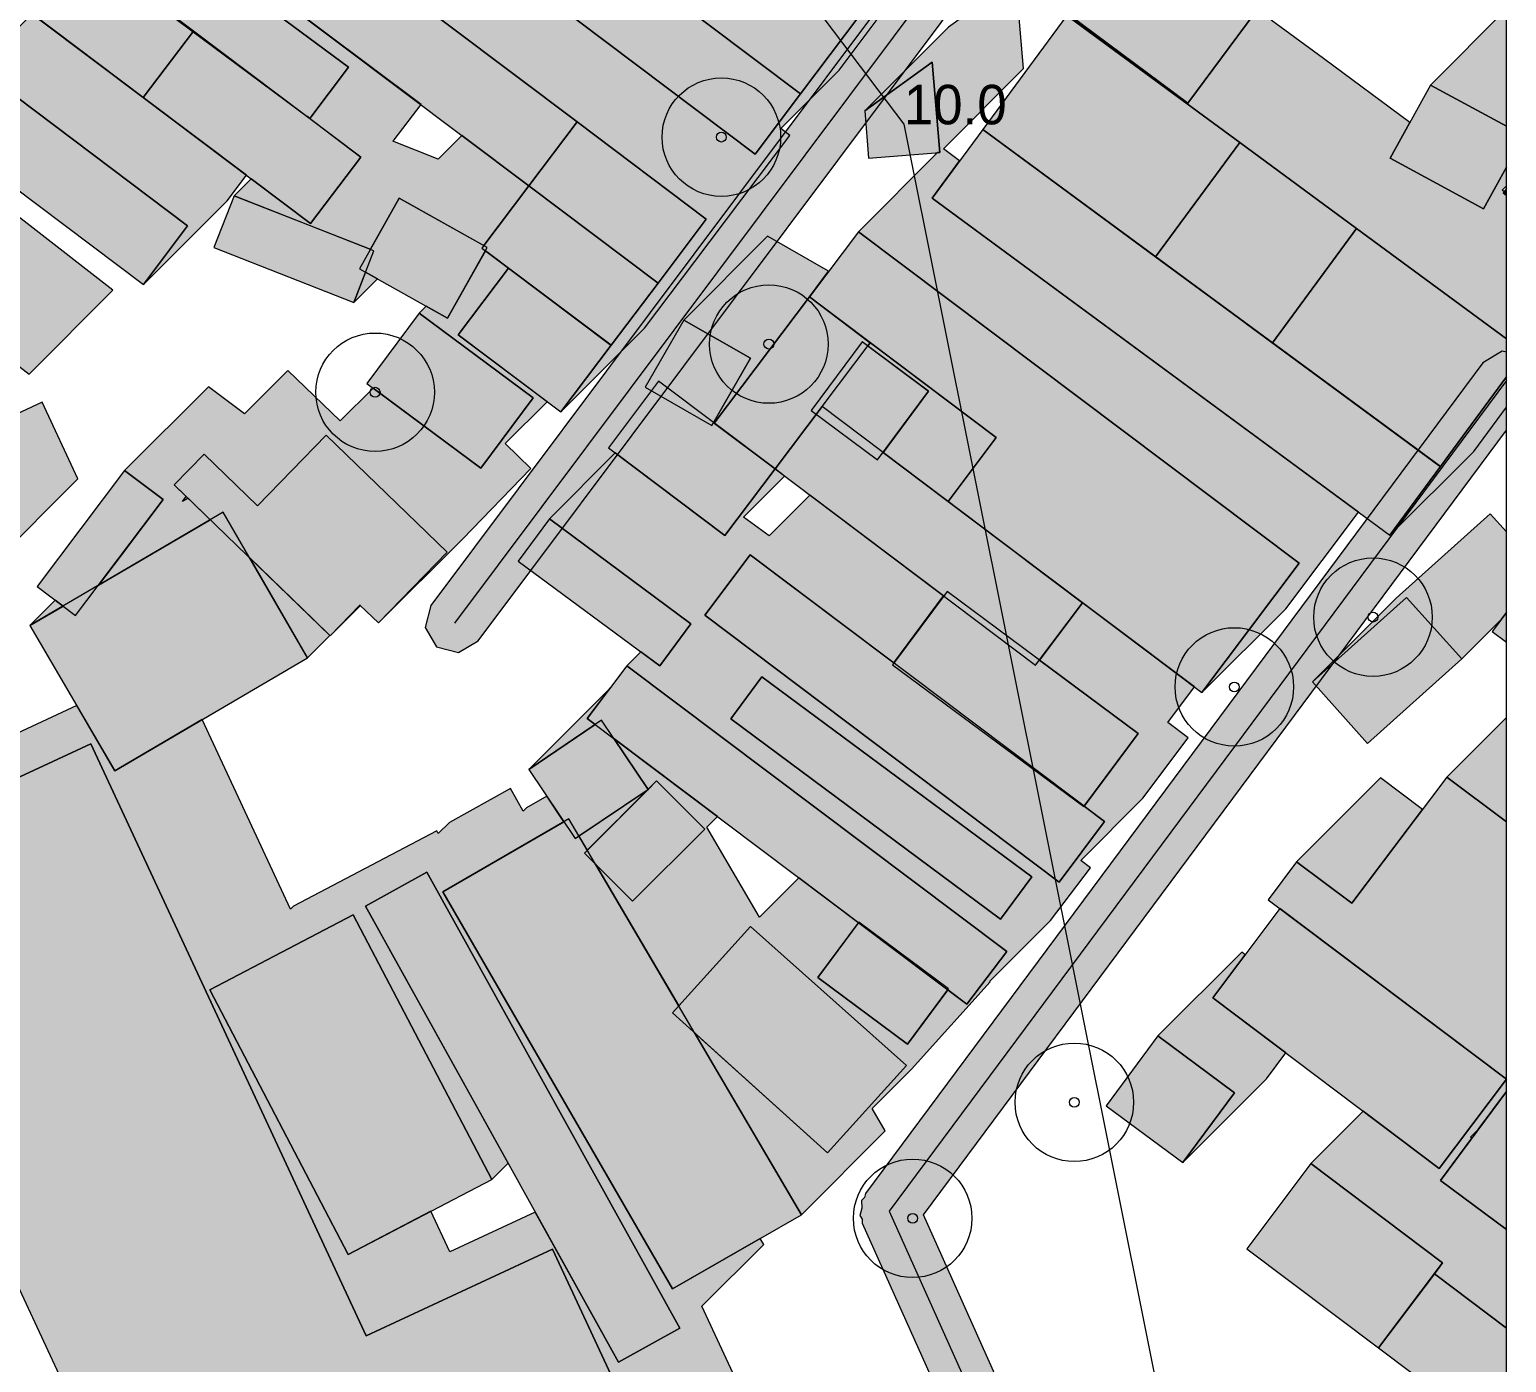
# Model space of a CAD drawing. Header units: metres. Extents: x -3 to 703, y -5 to 753.
# Drawn here: x 623.6 to 698.4, y 493.1 to 560.6 of the extents above; entities that cross this region are included whole.
import ezdxf

# ---------------------------------------------------------------- set-up
doc = ezdxf.new("R2010")
doc.units = ezdxf.units.M
doc.header["$MEASUREMENT"] = 0
for name, color, linetype, lineweight, true_color in [('TPX_BUILDINGS', 7, 'CONTINUOUS', 0, 0x000000), ('TPX_BUILDINGS_HATCH', 7, 'CONTINUOUS', 0, 0xf0f0f0), ('TPX_BUILDINGS_SHADOWS_HATCH', 7, 'CONTINUOUS', 0, 0x000000), ('TPX_BUILDINGS_SHADOWS_OUTLINES', 7, 'CONTINUOUS', 0, 0x000000), ('TPX_FRAME_PROJECT', 7, 'CONTINUOUS', 0, 0x000000), ('TPX_RELIEF_CONTOUR_LINES', 7, 'CONTINUOUS', 0, 0x969696), ('TPX_RELIEF_CONTOUR_LINES_TEXT', 7, 'CONTINUOUS', 0, 0x000000), ('TPX_ROADS_AXES', 7, 'CONTINUOUS', 0, 0x323232), ('TPX_ROADS_CONTOURS', 7, 'CONTINUOUS', 0, 0x646464), ('TPX_ROADS_HATCH', 7, 'CONTINUOUS', 0, 0xc8c8c8), ('TPX_VEGETATION_TREES_INDIVIDUAL', 7, 'CONTINUOUS', 0, 0x136734)]:
    doc.layers.add(name, color=color, linetype=linetype, lineweight=lineweight, true_color=true_color)

# ---------------------------------------------------------------- blocks, each defined once
blk = doc.blocks.new('TREETR003_CR030')
at = {"layer": 'TPX_VEGETATION_TREES_INDIVIDUAL'}
for radius in [3, 0.25]:
    blk.add_circle((0, 0, 0.036), radius, dxfattribs=at)

msp = doc.modelspace()

# ---------------------------------------------------------------- hatches: boundary and pattern name
at = {"layer": 'TPX_BUILDINGS_HATCH'}
for points in [[(649.035, 573.811), (646.027, 569.824), (662.61, 557.326), (665.618, 561.313), (649.035, 573.811)], [(646.027, 569.824), (643.736, 566.78), (660.319, 554.282), (662.61, 557.326), (646.027, 569.824)], [(675.262, 569.971), (672.178, 565.829), (674.407, 564.17), (673.691, 563.193), (682.223, 556.857), (686.023, 561.977), (675.262, 569.971)], [(623.919, 566.507), (621.378, 563.141), (629.34, 557.145), (631.881, 560.511), (623.919, 566.507)], [(638.339, 565.667), (635.907, 562.435), (648.866, 552.672), (651.298, 555.904), (638.339, 565.667)], [(631.772, 564.592), (629.828, 561.982), (637.779, 556.074), (639.722, 558.684), (631.772, 564.592)], [(676.096, 561.304), (671.84, 555.517), (680.581, 549.072), (684.848, 554.869), (676.096, 561.304)], [(631.881, 560.511), (629.34, 557.145), (637.807, 550.764), (640.359, 554.13), (631.881, 560.511)], [(620.976, 558.637), (618.739, 555.661), (629.348, 547.676), (631.585, 550.642), (620.976, 558.637)], [(669.273, 558.933), (665.863, 556.469), (666.062, 554.07), (669.659, 554.366), (669.273, 558.933)], [(694.501, 557.775), (692.465, 554.07), (697.193, 551.507), (698.351, 553.616), (698.351, 555.688), (694.501, 557.775)], [(651.298, 555.904), (648.866, 552.672), (655.4, 547.751), (657.832, 550.984), (651.298, 555.904)], [(671.84, 555.517), (669.278, 552.041), (692.448, 534.977), (695.01, 538.453), (671.84, 555.517)], [(684.848, 554.869), (680.581, 549.072), (686.5, 544.723), (690.756, 550.51), (684.848, 554.869)], [(648.866, 552.672), (646.487, 549.517), (653.022, 544.597), (655.4, 547.751), (648.866, 552.672)], [(633.95, 552.17), (632.914, 549.554), (639.995, 546.772), (641.019, 549.388), (633.95, 552.17)], [(642.296, 552.05), (640.292, 548.477), (644.746, 545.979), (646.75, 549.552), (642.296, 552.05)], [(698.351, 552.536), (698.183, 552.309), (698.351, 552.185), (698.351, 552.536)], [(665.546, 550.351), (663.06, 547.052), (672.515, 539.924), (670.083, 536.692), (682.932, 527.017), (687.851, 533.559), (665.546, 550.351)], [(690.756, 550.51), (686.5, 544.723), (695.01, 538.453), (698.351, 543.004), (698.351, 544.924), (690.756, 550.51)], [(647.827, 548.507), (645.286, 545.13), (650.481, 541.221), (653.022, 544.597), (647.827, 548.507)], [(663.06, 547.052), (658.249, 540.654), (661.324, 538.337), (666.135, 544.724), (663.06, 547.052)], [(643.301, 546.226), (640.662, 542.672), (646.428, 538.378), (649.077, 541.943), (643.301, 546.226)], [(656.701, 545.878), (654.75, 542.483), (658.119, 540.543), (660.08, 543.938), (656.701, 545.878)], [(665.741, 544.766), (663.157, 541.289), (666.506, 538.797), (669.09, 542.273), (665.741, 544.766)], [(655.427, 542.785), (652.886, 539.408), (658.783, 534.96), (661.324, 538.337), (655.427, 542.785)], [(663.702, 541.502), (661.324, 538.337), (674.514, 528.398), (676.892, 531.563), (663.702, 541.502)], [(632.424, 539.087), (630.912, 537.53), (638.807, 529.885), (640.308, 531.442), (641.253, 530.54), (644.723, 534.121), (638.598, 540.05), (635.129, 536.469), (632.424, 539.087)], [(628.393, 538.258), (623.973, 532.382), (625.917, 530.911), (630.348, 536.786), (628.393, 538.258)], [(633.392, 536.15), (623.601, 530.411), (627.906, 523.057), (637.653, 528.773), (633.392, 536.15)], [(649.898, 535.808), (648.312, 533.676), (655.483, 528.361), (657.058, 530.493), (649.898, 535.808)], [(660.068, 533.994), (657.766, 530.929), (675.7, 517.42), (678.002, 520.486), (660.068, 533.994)], [(670.031, 532.134), (667.273, 528.425), (676.959, 521.243), (679.706, 524.942), (670.031, 532.134)], [(693.285, 531.829), (688.529, 527.556), (691.324, 524.441), (696.091, 528.725), (693.285, 531.829)], [(698.351, 531.068), (697.626, 530.105), (698.351, 529.562), (698.351, 531.068)], [(653.821, 528.374), (651.812, 525.708), (671.031, 511.234), (673.05, 513.899), (653.821, 528.374)], [(660.66, 527.814), (659.085, 525.681), (672.735, 515.546), (674.32, 517.678), (660.66, 527.814)], [(652.545, 525.613), (648.851, 523.126), (651.21, 519.621), (654.905, 522.108), (652.545, 525.613)], [(614.63, 522.763), (611.63, 521.375), (640.923, 458.362), (643.923, 459.761), (647.342, 452.412), (667.329, 461.702), (650.055, 498.841), (640.618, 494.454), (626.685, 524.422), (616.146, 519.519), (614.63, 522.763)], [(687.725, 518.448), (686.281, 516.526), (698.351, 507.433), (698.351, 507.434), (698.351, 520.467), (695.336, 522.737), (690.526, 516.35), (687.725, 518.448)], [(655.329, 522.542), (651.674, 518.883), (654.115, 516.451), (657.77, 520.099), (655.329, 522.542)], [(650.888, 520.615), (644.499, 516.93), (656.136, 496.817), (662.656, 500.58), (650.888, 520.615)], [(643.695, 517.921), (640.598, 516.201), (653.4, 493.107), (656.507, 494.828), (643.695, 517.921)], [(686.885, 516.076), (683.486, 511.556), (694.952, 502.923), (698.351, 507.433), (686.885, 516.076)], [(639.966, 515.766), (632.702, 511.966), (639.72, 498.564), (646.984, 502.364), (639.966, 515.766)], [(660.083, 515.178), (656.125, 510.799), (663.984, 503.707), (667.974, 508.131), (660.083, 515.178)], [(665.572, 515.385), (663.498, 512.586), (668.034, 509.215), (670.108, 512.014), (665.572, 515.385)], [(680.708, 509.627), (678.08, 506.095), (681.968, 503.218), (684.584, 506.75), (680.708, 509.627)], [(698.351, 506.824), (695.01, 502.315), (698.351, 499.836), (698.351, 506.824)], [(688.443, 503.165), (685.207, 498.855), (691.873, 493.836), (695.12, 498.135), (688.443, 503.165)], [(694.707, 497.59), (691.873, 493.836), (698.351, 488.955), (698.351, 494.841), (694.707, 497.59)]]:
    msp.add_hatch(color=256, dxfattribs=at).paths.add_polyline_path(points)
at = {"layer": 'TPX_BUILDINGS_SHADOWS_HATCH'}
for points in [[(627.992, 579.164), (624.33, 575.502), (629.766, 571.472), (627.181, 567.996), (624.953, 569.648), (624.626, 569.32), (630.99, 565.572), (629.202, 562.528), (629.864, 562.03), (631.772, 564.592), (639.722, 558.684), (637.779, 556.074), (637.618, 556.193), (640.359, 554.13), (637.807, 550.764), (634.806, 553.026), (633.95, 552.17), (640.842, 549.458), (642.296, 552.05), (646.584, 549.645), (648.866, 552.672), (645.473, 555.227), (644.268, 554.022), (641.97, 554.926), (642.05, 555.007), (643.401, 556.789), (635.907, 562.435), (628.208, 568.234), (630.641, 571.466), (638.339, 565.667), (651.298, 555.904), (657.832, 550.984), (655.4, 547.751), (653.022, 544.597), (650.481, 541.221), (654.723, 545.463), (657.264, 548.84), (659.643, 551.994), (662.075, 555.226), (661.612, 555.575), (664.562, 558.525), (666.853, 561.568), (669.861, 565.556), (673.585, 570.509), (672.533, 571.302), (678.221, 578.864), (680.371, 581.718), (681.913, 583.762), (681.722, 583.905), (682.945, 585.128), (685.032, 587.902), (683.293, 588.531), (684.034, 587.972), (678.702, 580.886), (656.562, 597.568), (657.564, 598.898), (656.084, 600.011), (657.633, 602.07), (655.117, 603.965), (656.138, 605.319), (655.913, 605.489), (656.125, 605.701), (657.969, 608.963), (653.335, 611.742), (653.61, 612.202), (652.213, 612.991), (647.971, 608.749), (654.059, 605.309), (651.882, 601.458), (649.929, 602.558), (654.41, 599.182), (651.842, 595.769), (656.053, 592.599), (658.616, 596.008), (676.616, 582.456), (675.584, 581.079), (677.671, 579.519), (676.129, 577.476), (673.979, 574.621), (668.29, 567.06), (669.343, 566.267), (665.618, 561.313), (662.61, 557.326), (660.319, 554.282), (643.736, 566.78), (644.821, 568.222), (644.079, 568.782), (647.034, 571.737), (648.756, 574.024), (648.091, 574.525), (645.083, 570.538), (642.791, 567.494), (633.591, 574.416), (631.455, 572.28), (633.239, 574.68), (633.127, 574.765), (633.902, 575.794), (633.564, 576.044), (637.289, 579.77), (639.547, 582.913), (639.419, 583.005), (641.305, 585.555), (640.34, 586.272), (640.871, 586.803), (641.003, 586.98), (640.858, 587.118), (641.958, 588.268), (644.139, 591.212), (639.593, 594.583), (635.351, 590.34), (639.897, 586.969), (636.629, 582.56), (632.082, 585.942), (635.178, 590.108), (634.804, 590.387), (630.561, 586.144), (637.062, 581.312), (635.177, 578.762), (635.304, 578.67), (633.047, 575.527), (627.992, 579.164)], [(679.504, 574.214), (675.262, 569.971), (686.023, 561.977), (682.223, 556.857), (676.155, 561.363), (676.096, 561.304), (684.848, 554.869), (690.756, 550.51), (698.351, 544.924), (698.351, 552.185), (698.183, 552.309), (698.232, 552.374), (698.133, 552.447), (698.351, 552.666), (698.351, 553.616), (697.193, 551.507), (692.465, 554.07), (693.462, 555.886), (689.091, 559.112), (686.432, 561.066), (686.466, 561.1), (690.266, 566.22), (679.504, 574.214)], [(669.553, 554.357), (665.546, 550.351), (687.851, 533.559), (682.932, 527.017), (687.175, 531.259), (690.853, 536.152), (669.278, 552.041), (670.67, 553.93), (669.844, 554.552), (673.902, 558.609), (673.516, 563.175), (670.106, 560.712), (665.863, 556.469), (669.273, 558.933), (669.659, 554.366), (669.553, 554.357)], [(698.351, 561.626), (694.501, 557.775), (698.351, 555.688), (698.351, 561.626)], [(660.943, 550.121), (656.701, 545.878), (660.08, 543.938), (658.204, 540.69), (658.25, 540.656), (663.06, 547.052), (664.035, 548.346), (660.943, 550.121)], [(628.235, 533.985), (627.077, 532.449), (632.735, 535.765), (631.606, 536.859), (631.319, 536.691), (631.513, 536.948), (630.912, 537.53), (632.424, 539.087), (635.129, 536.469), (638.598, 540.05), (644.723, 534.121), (641.253, 530.541), (645.496, 534.783), (648.965, 538.364), (647.669, 539.619), (649.79, 541.74), (645.286, 545.13), (647.827, 548.507), (652.936, 544.661), (646.658, 549.389), (644.746, 545.979), (643.662, 546.587), (643.301, 546.226), (649.077, 541.943), (646.428, 538.378), (640.982, 542.433), (639.315, 540.767), (636.667, 543.33), (634.462, 541.125), (632.635, 542.5), (628.393, 538.258), (630.348, 536.786), (628.235, 533.985)], [(640.596, 548.306), (639.995, 546.772), (641.194, 547.971), (640.596, 548.306)], [(663.485, 546.731), (663.067, 547.046), (666.135, 544.724), (666.014, 544.563), (669.09, 542.273), (666.789, 539.177), (670.084, 536.693), (672.515, 539.924), (663.485, 546.731)], [(686.5, 544.723), (685.185, 545.69), (694.92, 538.52), (686.5, 544.723)], [(695.01, 538.454), (692.448, 534.977), (696.691, 539.22), (698.351, 541.473), (698.351, 543.004), (695.01, 538.454)], [(612.85, 536.409), (608.608, 532.166), (619.986, 537.482), (621.79, 533.598), (626.033, 537.841), (624.229, 541.725), (612.85, 536.409)], [(692.772, 531.798), (688.529, 527.556), (693.285, 531.829), (696.091, 528.725), (698.097, 530.731), (698.351, 531.068), (698.351, 535.161), (697.528, 536.072), (692.772, 531.798)], [(637.959, 530.707), (634.73, 533.833), (637.653, 528.773), (638.786, 529.906), (637.959, 530.707)], [(624.883, 531.693), (623.601, 530.411), (625.278, 531.394), (624.883, 531.693)], [(639.905, 531.025), (638.807, 529.886), (640.336, 531.415), (640.308, 531.442), (639.905, 531.025)], [(652.97, 527.245), (648.851, 523.126), (652.225, 525.397), (651.812, 525.708), (652.97, 527.245)], [(698.351, 525.752), (695.336, 522.737), (698.351, 520.468), (698.351, 525.752)], [(691.968, 522.69), (687.725, 518.448), (690.526, 516.35), (694.099, 521.094), (691.968, 522.69)], [(654.877, 522.089), (651.398, 519.747), (651.82, 519.029), (654.877, 522.089)], [(684.95, 513.869), (680.708, 509.627), (684.584, 506.75), (681.968, 503.218), (686.21, 507.461), (687.182, 508.773), (683.486, 511.556), (685.127, 513.738), (684.95, 513.869)], [(691.101, 505.823), (688.443, 503.165), (695.12, 498.135), (694.708, 497.59), (698.351, 494.841), (698.351, 499.836), (695.01, 502.315), (696.599, 504.459), (696.535, 504.507), (696.917, 504.889), (698.351, 506.824), (698.351, 507.434), (698.351, 507.433), (694.952, 502.923), (691.101, 505.823)]]:
    msp.add_hatch(color=256, dxfattribs=at).paths.add_polyline_path(points)
h = msp.add_hatch(color=256, dxfattribs=at)
h.paths.add_polyline_path([(613.238, 556.352), (609.705, 551.585), (609.884, 551.764), (610.824, 553.051), (623.565, 543.143), (627.807, 547.386), (618.811, 554.382), (619.301, 554.872), (619.474, 555.108), (618.739, 555.661), (620.976, 558.637), (631.585, 550.642), (629.348, 547.676), (633.59, 551.919), (634.563, 553.209), (629.34, 557.145), (623.718, 561.379), (622.036, 559.697), (619.363, 561.653), (615.123, 557.413), (618.541, 562.025), (616.531, 563.519), (612.288, 559.276), (614.298, 557.782), (613.238, 556.352)])
h.paths.add_polyline_path([(611.863, 552.969), (615.12, 557.411), (618.316, 555.072), (615.059, 550.63), (611.863, 552.969)], flags=16)
h = msp.add_hatch(color=256, dxfattribs=at)
h.paths.add_polyline_path([(653.235, 539.145), (649.898, 535.808), (657.058, 530.493), (655.483, 528.361), (654.521, 529.074), (653.821, 528.374), (673.05, 513.899), (671.031, 511.234), (670.067, 511.959), (668.034, 509.215), (663.498, 512.586), (665.553, 515.359), (662.536, 517.631), (660.545, 515.64), (657.868, 520.197), (658.41, 520.739), (653.169, 524.686), (654.901, 522.113), (655.329, 522.542), (657.77, 520.099), (654.115, 516.451), (652.232, 518.327), (656.446, 511.153), (660.083, 515.178), (667.974, 508.131), (663.984, 503.707), (657.25, 509.784), (662.656, 500.58), (666.898, 504.823), (666.233, 505.956), (668.227, 507.949), (672.217, 512.373), (672.192, 512.395), (675.273, 515.476), (677.293, 518.142), (676.796, 518.516), (679.943, 521.663), (682.245, 524.728), (681.215, 525.504), (682.551, 527.303), (674.021, 533.727), (676.892, 531.563), (674.709, 528.657), (679.706, 524.942), (676.972, 521.261), (678.002, 520.486), (675.7, 517.42), (657.766, 530.929), (660.068, 533.994), (667.341, 528.516), (669.86, 531.905), (663.085, 537.01), (661.019, 534.945), (659.727, 535.904), (661.801, 537.978), (661.324, 538.337), (658.783, 534.96), (653.235, 539.145)])
h.paths.add_polyline_path([(659.085, 525.681), (660.66, 527.814), (674.32, 517.678), (672.735, 515.546), (659.085, 525.681)], flags=16)
h = msp.add_hatch(color=256, dxfattribs=at)
h.paths.add_polyline_path([(615.873, 525.618), (611.63, 521.375), (614.63, 522.763), (616.146, 519.519), (626.685, 524.422), (640.618, 494.454), (650.055, 498.841), (667.329, 461.702), (671.572, 465.944), (657.62, 495.94), (660.75, 499.07), (660.578, 499.381), (656.136, 496.817), (644.499, 516.93), (650.638, 520.471), (649.767, 521.765), (648.741, 521.173), (648.578, 521.009), (647.938, 522.164), (644.841, 520.444), (644.276, 519.879), (644.209, 520.009), (636.945, 516.208), (636.791, 516.054), (632.329, 525.65), (627.906, 523.057), (625.973, 526.36), (620.389, 523.762), (618.873, 527.006), (615.873, 525.618)])
h.paths.add_polyline_path([(632.702, 511.966), (639.966, 515.766), (646.984, 502.364), (647.81, 503.191), (640.598, 516.201), (643.695, 517.921), (656.507, 494.828), (653.4, 493.107), (649.186, 500.708), (644.86, 498.697), (643.904, 500.753), (639.72, 498.564), (632.702, 511.966)], flags=16)
at = {"layer": 'TPX_ROADS_HATCH'}
for points in [[(643.891, 531.427), (643.607, 530.314), (644.193, 529.327), (645.306, 529.043), (646.293, 529.629), (698.351, 599.192), (698.351, 603.126), (698.137, 603.18), (697.15, 602.594), (643.891, 531.427)], [(665.715, 500.911), (665.622, 500.54), (665.731, 500.358), (665.738, 500.145), (675.458, 478.473), (676.293, 477.685), (677.441, 477.718), (678.229, 478.553), (678.195, 479.701), (668.835, 500.57), (698.351, 540.298), (698.351, 544.242), (698.132, 544.297), (697.147, 543.707), (665.902, 501.654), (665.85, 501.447), (665.704, 501.293), (665.715, 500.911)]]:
    msp.add_hatch(color=256, dxfattribs=at).paths.add_polyline_path(points)

# ---------------------------------------------------------------- linework, layer by layer
at = {"layer": 'TPX_BUILDINGS', "elevation": 0.042}
for points in [[(649.035, 573.811), (646.027, 569.824), (662.61, 557.326), (665.618, 561.313)], [(646.027, 569.824), (643.736, 566.78), (660.319, 554.282), (662.61, 557.326)], [(675.262, 569.971), (672.178, 565.829), (674.407, 564.17), (673.691, 563.193), (682.223, 556.857), (686.023, 561.977)], [(623.919, 566.507), (621.378, 563.141), (629.34, 557.145), (631.881, 560.511)], [(638.339, 565.667), (635.907, 562.435), (648.866, 552.672), (651.298, 555.904)], [(631.772, 564.592), (629.828, 561.982), (637.779, 556.074), (639.722, 558.684)], [(676.096, 561.304), (671.84, 555.517), (680.581, 549.072), (684.848, 554.869)], [(631.881, 560.511), (629.34, 557.145), (637.807, 550.764), (640.359, 554.13)], [(620.976, 558.637), (618.739, 555.661), (629.348, 547.676), (631.585, 550.642)], [(669.273, 558.933), (665.863, 556.469), (666.062, 554.07), (669.659, 554.366)], [(694.501, 557.775), (692.465, 554.07), (697.193, 551.507), (698.351, 553.616), (698.351, 555.688)], [(651.298, 555.904), (648.866, 552.672), (655.4, 547.751), (657.832, 550.984)], [(671.84, 555.517), (669.278, 552.041), (692.448, 534.977), (695.01, 538.453)], [(684.848, 554.869), (680.581, 549.072), (686.5, 544.723), (690.756, 550.51)], [(648.866, 552.672), (646.487, 549.517), (653.022, 544.597), (655.4, 547.751)], [(633.95, 552.17), (632.914, 549.554), (639.995, 546.772), (641.019, 549.388)], [(642.296, 552.05), (640.292, 548.477), (644.746, 545.979), (646.75, 549.552)], [(698.351, 552.536), (698.183, 552.309), (698.351, 552.185)], [(665.546, 550.351), (663.06, 547.052), (672.515, 539.924), (670.083, 536.692), (682.932, 527.017), (687.851, 533.559)], [(690.756, 550.51), (686.5, 544.723), (695.01, 538.453), (698.351, 543.004), (698.351, 544.924)], [(647.827, 548.507), (645.286, 545.13), (650.481, 541.221), (653.022, 544.597)], [(663.06, 547.052), (658.249, 540.654), (661.324, 538.337), (666.135, 544.724)], [(643.301, 546.226), (640.662, 542.672), (646.428, 538.378), (649.077, 541.943)], [(656.701, 545.878), (654.75, 542.483), (658.119, 540.543), (660.08, 543.938)], [(665.741, 544.766), (663.157, 541.289), (666.506, 538.797), (669.09, 542.273)], [(655.427, 542.785), (652.886, 539.408), (658.783, 534.96), (661.324, 538.337)], [(663.702, 541.502), (661.324, 538.337), (674.514, 528.398), (676.892, 531.563)], [(632.424, 539.087), (630.912, 537.53), (638.807, 529.885), (640.308, 531.442), (641.253, 530.54), (644.723, 534.121), (638.598, 540.05), (635.129, 536.469)], [(628.393, 538.258), (623.973, 532.382), (625.917, 530.911), (630.348, 536.786)], [(633.392, 536.15), (623.601, 530.411), (627.906, 523.057), (637.653, 528.773)], [(649.898, 535.808), (648.312, 533.676), (655.483, 528.361), (657.058, 530.493)], [(660.068, 533.994), (657.766, 530.929), (675.7, 517.42), (678.002, 520.486)], [(670.031, 532.134), (667.273, 528.425), (676.959, 521.243), (679.706, 524.942)], [(693.285, 531.829), (688.529, 527.556), (691.324, 524.441), (696.091, 528.725)], [(698.351, 531.068), (697.626, 530.105), (698.351, 529.562)], [(653.821, 528.374), (651.812, 525.708), (671.031, 511.234), (673.05, 513.899)], [(660.66, 527.814), (659.085, 525.681), (672.735, 515.546), (674.32, 517.678)], [(652.545, 525.613), (648.851, 523.126), (651.21, 519.621), (654.905, 522.108)], [(614.63, 522.763), (611.63, 521.375), (640.923, 458.362), (643.923, 459.761), (647.342, 452.412), (667.329, 461.702), (650.055, 498.841), (640.618, 494.454), (626.685, 524.422), (616.146, 519.519)], [(687.725, 518.448), (686.281, 516.526), (698.351, 507.433), (698.351, 507.434), (698.351, 520.467), (695.336, 522.737), (690.526, 516.35)], [(655.329, 522.542), (651.674, 518.883), (654.115, 516.451), (657.77, 520.099)], [(650.888, 520.615), (644.499, 516.93), (656.136, 496.817), (662.656, 500.58)], [(643.695, 517.921), (640.598, 516.201), (653.4, 493.107), (656.507, 494.828)], [(686.885, 516.076), (683.486, 511.556), (694.952, 502.923), (698.351, 507.433)], [(639.966, 515.766), (632.702, 511.966), (639.72, 498.564), (646.984, 502.364)], [(660.083, 515.178), (656.125, 510.799), (663.984, 503.707), (667.974, 508.131)], [(665.572, 515.385), (663.498, 512.586), (668.034, 509.215), (670.108, 512.014)], [(680.708, 509.627), (678.08, 506.095), (681.968, 503.218), (684.584, 506.75)], [(698.351, 506.824), (695.01, 502.315), (698.351, 499.836)], [(688.443, 503.165), (685.207, 498.855), (691.873, 493.836), (695.12, 498.135)], [(694.707, 497.59), (691.873, 493.836), (698.351, 488.955), (698.351, 494.841)]]:
    msp.add_lwpolyline(points, close=True, dxfattribs=at)
at = {"layer": 'TPX_BUILDINGS_SHADOWS_OUTLINES', "elevation": 0.039}
for points in [[(679.504, 574.214), (675.262, 569.971), (686.023, 561.977), (682.223, 556.857), (676.155, 561.363), (676.096, 561.304), (684.848, 554.869), (690.756, 550.51), (698.351, 544.924), (698.351, 552.185), (698.183, 552.309), (698.232, 552.374), (698.133, 552.447), (698.351, 552.666), (698.351, 553.616), (697.193, 551.507), (692.465, 554.07), (693.462, 555.886), (689.091, 559.112), (686.432, 561.066), (686.466, 561.1), (690.266, 566.22)], [(613.238, 556.352), (609.705, 551.585), (609.884, 551.764), (610.824, 553.051), (623.565, 543.143), (627.807, 547.386), (618.811, 554.382), (619.301, 554.872), (619.474, 555.108), (618.739, 555.661), (620.976, 558.637), (631.585, 550.642), (629.348, 547.676), (633.59, 551.919), (634.563, 553.209), (629.34, 557.145), (623.718, 561.379), (622.036, 559.697), (619.363, 561.653), (615.123, 557.413), (618.541, 562.025), (616.531, 563.519), (612.288, 559.276), (614.298, 557.782)], [(669.553, 554.357), (665.546, 550.351), (687.851, 533.559), (682.932, 527.017), (687.175, 531.259), (690.853, 536.152), (669.278, 552.041), (670.67, 553.93), (669.844, 554.552), (673.902, 558.609), (673.516, 563.175), (670.106, 560.712), (665.863, 556.469), (669.273, 558.933), (669.659, 554.366)], [(698.351, 561.626), (694.501, 557.775), (698.351, 555.688)], [(660.943, 550.121), (656.701, 545.878), (660.08, 543.938), (658.204, 540.69), (658.25, 540.656), (663.06, 547.052), (664.035, 548.346)], [(628.235, 533.985), (627.077, 532.449), (632.735, 535.765), (631.606, 536.859), (631.319, 536.691), (631.513, 536.948), (630.912, 537.53), (632.424, 539.087), (635.129, 536.469), (638.598, 540.05), (644.723, 534.121), (641.253, 530.541), (645.496, 534.783), (648.965, 538.364), (647.669, 539.619), (649.79, 541.74), (645.286, 545.13), (647.827, 548.507), (652.936, 544.661), (646.658, 549.389), (644.746, 545.979), (643.662, 546.587), (643.301, 546.226), (649.077, 541.943), (646.428, 538.378), (640.982, 542.433), (639.315, 540.767), (636.667, 543.33), (634.462, 541.125), (632.635, 542.5), (628.393, 538.258), (630.348, 536.786)], [(640.596, 548.306), (639.995, 546.772), (641.194, 547.971)], [(663.485, 546.731), (663.067, 547.046), (666.135, 544.724), (666.014, 544.563), (669.09, 542.273), (666.789, 539.177), (670.084, 536.693), (672.515, 539.924)], [(686.5, 544.723), (685.185, 545.69), (694.92, 538.52)], [(695.01, 538.454), (692.448, 534.977), (696.691, 539.22), (698.351, 541.473), (698.351, 543.004)], [(612.85, 536.409), (608.608, 532.166), (619.986, 537.482), (621.79, 533.598), (626.033, 537.841), (624.229, 541.725)], [(653.235, 539.145), (649.898, 535.808), (657.058, 530.493), (655.483, 528.361), (654.521, 529.074), (653.821, 528.374), (673.05, 513.899), (671.031, 511.234), (670.067, 511.959), (668.034, 509.215), (663.498, 512.586), (665.553, 515.359), (662.536, 517.631), (660.545, 515.64), (657.868, 520.197), (658.41, 520.739), (653.169, 524.686), (654.901, 522.113), (655.329, 522.542), (657.77, 520.099), (654.115, 516.451), (652.232, 518.327), (656.446, 511.153), (660.083, 515.178), (667.974, 508.131), (663.984, 503.707), (657.25, 509.784), (662.656, 500.58), (666.898, 504.823), (666.233, 505.956), (668.227, 507.949), (672.217, 512.373), (672.192, 512.395), (675.273, 515.476), (677.293, 518.142), (676.796, 518.516), (679.943, 521.663), (682.245, 524.728), (681.215, 525.504), (682.551, 527.303), (674.021, 533.727), (676.892, 531.563), (674.709, 528.657), (679.706, 524.942), (676.972, 521.261), (678.002, 520.486), (675.7, 517.42), (657.766, 530.929), (660.068, 533.994), (667.341, 528.516), (669.86, 531.905), (663.085, 537.01), (661.019, 534.945), (659.727, 535.904), (661.801, 537.978), (661.324, 538.337), (658.783, 534.96)], [(692.772, 531.798), (688.529, 527.556), (693.285, 531.829), (696.091, 528.725), (698.097, 530.731), (698.351, 531.068), (698.351, 535.161), (697.528, 536.072)], [(637.959, 530.707), (634.73, 533.833), (637.653, 528.773), (638.786, 529.906)], [(624.883, 531.693), (623.601, 530.411), (625.278, 531.394)], [(639.905, 531.025), (638.807, 529.886), (640.336, 531.415), (640.308, 531.442)], [(652.97, 527.245), (648.851, 523.126), (652.225, 525.397), (651.812, 525.708)], [(659.085, 525.681), (660.66, 527.814), (674.32, 517.678), (672.735, 515.546)], [(698.351, 525.752), (695.336, 522.737), (698.351, 520.468)], [(691.968, 522.69), (687.725, 518.448), (690.526, 516.35), (694.099, 521.094)], [(654.877, 522.089), (651.398, 519.747), (651.82, 519.029)], [(632.702, 511.966), (639.966, 515.766), (646.984, 502.364), (647.81, 503.191), (640.598, 516.201), (643.695, 517.921), (656.507, 494.828), (653.4, 493.107), (649.186, 500.708), (644.86, 498.697), (643.904, 500.753), (639.72, 498.564)], [(684.95, 513.869), (680.708, 509.627), (684.584, 506.75), (681.968, 503.218), (686.21, 507.461), (687.182, 508.773), (683.486, 511.556), (685.127, 513.738)], [(691.101, 505.823), (688.443, 503.165), (695.12, 498.135), (694.708, 497.59), (698.351, 494.841), (698.351, 499.836), (695.01, 502.315), (696.599, 504.459), (696.535, 504.507), (696.917, 504.889), (698.351, 506.824), (698.351, 507.434), (698.351, 507.433), (694.952, 502.923)]]:
    msp.add_lwpolyline(points, close=True, dxfattribs=at)
for points in [[(665.618, 561.313), (662.61, 557.326), (660.319, 554.282), (643.736, 566.78)], [(638.339, 565.667), (651.298, 555.904), (657.832, 550.984), (655.4, 547.751), (653.022, 544.597), (650.481, 541.221), (654.723, 545.463), (657.264, 548.84), (659.643, 551.994), (662.075, 555.226), (661.612, 555.575), (664.562, 558.525), (666.853, 561.568)], [(631.772, 564.592), (639.722, 558.684), (637.779, 556.074), (637.618, 556.193), (640.359, 554.13), (637.807, 550.764), (634.806, 553.026), (633.95, 552.17), (640.842, 549.458), (642.296, 552.05), (646.584, 549.645), (648.866, 552.672), (645.473, 555.227), (644.268, 554.022), (641.97, 554.926), (642.05, 555.007), (643.401, 556.789), (635.907, 562.435)], [(671.572, 465.944), (657.62, 495.94), (660.75, 499.07), (660.578, 499.381), (656.136, 496.817), (644.499, 516.93), (650.638, 520.471), (649.767, 521.765), (648.741, 521.173), (648.578, 521.009), (647.938, 522.164), (644.841, 520.444), (644.276, 519.879), (644.209, 520.009), (636.945, 516.208), (636.791, 516.054), (632.329, 525.65), (627.906, 523.057), (625.973, 526.36), (620.389, 523.762)], [(616.146, 519.519), (626.685, 524.422), (640.618, 494.454), (650.055, 498.841), (667.329, 461.702)]]:
    msp.add_lwpolyline(points, dxfattribs=at)
at = {"layer": 'TPX_FRAME_PROJECT', "elevation": 0}
msp.add_lwpolyline([(0, 0), (698.351, 0), (698.351, 751.062), (0, 751.062)], close=True, dxfattribs=at)
at = {"layer": 'TPX_RELIEF_CONTOUR_LINES', "elevation": 0.045}
msp.add_lwpolyline([(698.351, 656.394), (663.095, 645.913), (645.105, 585.828), (667.844, 555.786), (683.802, 476.117), (698.351, 476.117)], dxfattribs=at)
at = {"layer": 'TPX_ROADS_AXES', "elevation": 0.03}
for points in [[(698.351, 601.696), (645.092, 530.528)], [(698.351, 542.813), (667.106, 500.759)], [(667.106, 500.759), (676.827, 479.087)]]:
    msp.add_lwpolyline(points, dxfattribs=at)
at = {"layer": 'TPX_ROADS_CONTOURS', "elevation": 0.027}
for points in [[(643.891, 531.427), (643.607, 530.314), (644.193, 529.327), (645.306, 529.043), (646.293, 529.629), (698.351, 599.192), (698.351, 603.126), (698.137, 603.18), (697.15, 602.594)], [(665.715, 500.911), (665.622, 500.54), (665.731, 500.358), (665.738, 500.145), (675.458, 478.473), (676.293, 477.685), (677.441, 477.718), (678.229, 478.553), (678.195, 479.701), (668.835, 500.57), (698.351, 540.298), (698.351, 544.242), (698.132, 544.297), (697.147, 543.707), (665.902, 501.654), (665.85, 501.447), (665.704, 501.293)]]:
    msp.add_lwpolyline(points, close=True, dxfattribs=at)

# ---------------------------------------------------------------- block references
at = {"layer": 'TPX_VEGETATION_TREES_INDIVIDUAL'}
for p in [(658.607, 555.139, 0.036), (661.011, 544.66, 0.036), (641.076, 542.22, 0.036), (691.595, 530.836, 0.036), (684.574, 527.3, 0.036), (676.474, 506.27, 0.036), (668.292, 500.397, 0.036)]:
    msp.add_blockref('TREETR003_CR030', p, dxfattribs=at)

# ---------------------------------------------------------------- texts
at = {"layer": 'TPX_RELIEF_CONTOUR_LINES_TEXT'}
msp.add_text('10.0', height=2, dxfattribs=at).set_placement((667.844, 555.786, 0.045))

doc.saveas('drawing.dxf')
